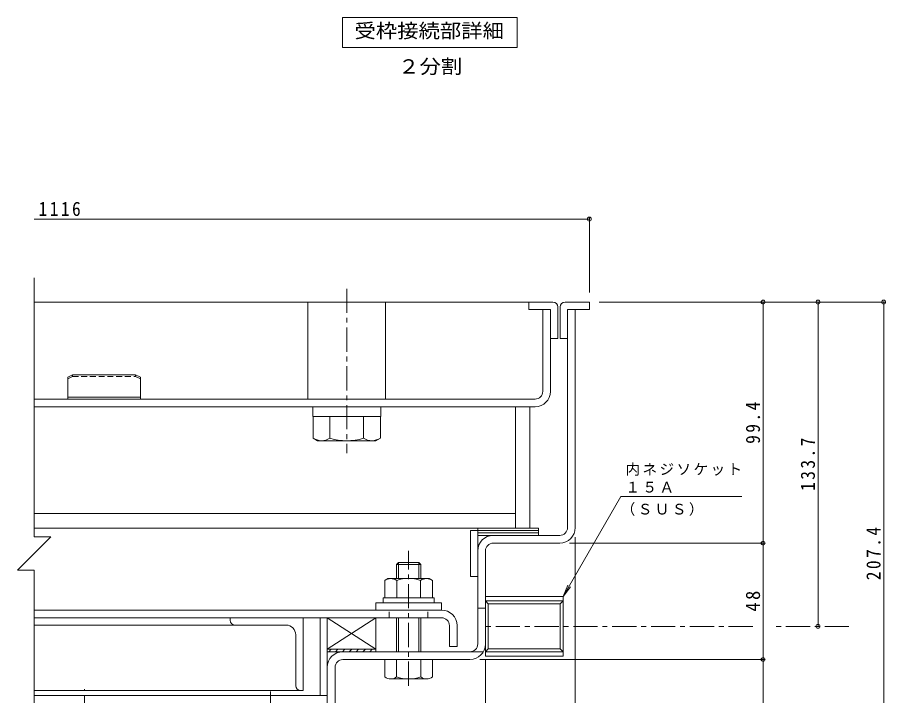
# Model space of a CAD drawing. Units: millimetres at full size, with parts at other scales. Extents: x -751 to 782, y -550 to 532.
# Drawn here: x -24.9 to 333, y -333.8 to -54 of the extents above; entities that cross this region are included whole.
import ezdxf
from ezdxf.enums import TextEntityAlignment as Align

# ---------------------------------------------------------------- set-up
doc = ezdxf.new("R2010")
doc.units = ezdxf.units.MM
doc.header["$LTSCALE"] = 2
doc.header["$PDMODE"] = 32
doc.header["$PDSIZE"] = 1.6
doc.linetypes.add('CHAIN1', pattern=[8, 5, -1, 1, -1])
doc.linetypes.add('DASHED1', pattern=[1.8, 1.2, -0.6])
for name, color, linetype, lineweight in [('D-1', 2, 'Continuous', 9), ('D-2', 3, 'Continuous', 9), ('D-3', 4, 'Continuous', 9), ('D-5', 7, 'Continuous', 9), ('D-6', 6, 'Continuous', 5), ('D-7', 5, 'Continuous', 5), ('D-8', 5, 'Continuous', 5), ('D-9', 134, 'Continuous', 5), ('D-A', 3, 'Continuous', 9), ('D-B', 2, 'Continuous', 9), ('D-C', 5, 'Continuous', 5), ('D-F', 7, 'Continuous', 9), ('E-5', 7, 'Continuous', 9)]:
    doc.layers.add(name, color=color, linetype=linetype, lineweight=lineweight)
doc.styles.add('ＭＳ ゴシック', font='')
doc.styles.get('ＭＳ ゴシック').set_extended_font_data('MS Gothic')

msp = doc.modelspace()

# ---------------------------------------------------------------- linework, layer by layer
at = {"layer": 'D-1'}
for p, q in [((201.878, -264.456), (201.878, -174.456)), ((201.878, -174.456), (205.078, -174.456)), ((205.078, -264.456), (205.078, -174.456)), ((198.678, -267.656), (171.278, -267.656)), ((171.278, -270.856), (198.678, -270.856)), ((164.878, -312.456), (164.878, -274.056)), ((168.078, -274.056), (168.078, -312.456)), ((200.078, -292.879), (168.078, -292.879)), ((168.078, -292.879), (168.078, -317.479)), ((200.078, -292.879), (200.078, -317.479)), ((198.916, -295.864), (169.24, -295.864)), ((169.24, -314.495), (169.24, -295.864)), ((200.078, -294.702), (198.916, -295.864)), ((198.916, -295.864), (198.916, -314.495)), ((168.078, -297.656), (164.878, -297.656)), ((168.078, -315.657), (169.24, -314.495)), ((198.916, -314.495), (169.24, -314.495)), ((200.078, -315.657), (198.916, -314.495)), ((167.22, -315.656), (109.278, -315.656)), ((200.078, -315.657), (168.078, -315.657)), ((200.078, -317.479), (168.078, -317.479)), ((131.378, -318.856), (109.278, -318.856)), ((141.378, -318.856), (161.678, -318.856)), ((102.878, -372.456), (102.878, -322.056)), ((106.078, -322.056), (106.078, -372.456))]:
    msp.add_line(p, q, dxfattribs=at)
msp.add_lwpolyline([(200.078, -294.702), (168.078, -294.702), (169.24, -295.864)], dxfattribs=at)
for centre, radius, start, end in [((198.678, -264.456), 6.4, 270, 0), ((198.678, -264.456), 3.2, 270, 0), ((171.278, -274.056), 6.4, 90, 180), ((171.278, -274.056), 3.2, 90, 180), ((161.678, -312.456), 6.4, 270, 0), ((161.678, -312.456), 3.2, 270, 0), ((109.278, -322.056), 6.4, 90, 180), ((109.278, -322.056), 3.2, 90, 180)]:
    msp.add_arc(centre, radius, start, end, dxfattribs=at)
at = {"layer": 'D-2'}
for p, q in [((191.678, -208.256), (191.678, -174.456)), ((194.878, -174.456), (191.678, -174.456)), ((194.878, -208.256), (194.878, -174.456)), ((188.478, -211.456), (-17.974, -211.456)), ((-17.974, -214.656), (188.478, -214.656))]:
    msp.add_line(p, q, dxfattribs=at)
for radius in [6.4, 3.2]:
    msp.add_arc((188.478, -208.256), radius, 270, 0, dxfattribs=at)
at = {"layer": 'D-3'}
for p, q in [((185.878, -171.456), (-17.974, -171.456)), ((185.878, -171.456), (185.878, -174.456)), ((195.878, -171.456), (185.878, -171.456)), ((200.878, -171.456), (210.878, -171.456)), ((185.878, -174.456), (194.878, -174.456)), ((194.878, -174.456), (194.878, -186.456)), ((197.878, -173.456), (197.878, -186.456)), ((198.878, -173.456), (198.878, -186.456)), ((201.878, -174.456), (201.878, -186.456)), ((194.878, -186.456), (197.878, -186.456)), ((198.878, -186.456), (201.878, -186.456)), ((-4.122, -202.456), (-2.122, -201.456)), ((-4.122, -202.456), (-4.122, -211.456)), ((-2.122, -201.456), (23.878, -201.456)), ((25.878, -202.456), (23.878, -201.456)), ((25.878, -202.456), (25.878, -211.456)), ((25.878, -210.656), (-4.122, -210.656)), ((25.878, -211.456), (-4.122, -211.456))]:
    msp.add_line(p, q, dxfattribs=at)
at = {"layer": 'D-3', "linetype": 'DASHED1'}
for p, q in [((-2.122, -202.148), (-4.122, -203.148)), ((-2.122, -202.148), (-2.122, -201.456)), ((23.878, -202.148), (25.878, -203.148))]:
    msp.add_line(p, q, dxfattribs=at)
at = {"layer": 'D-3'}
msp.add_lwpolyline([(210.878, -171.456), (210.878, -174.456), (201.878, -174.456)], dxfattribs=at)
at = {"layer": 'D-3', "linetype": 'DASHED1'}
msp.add_lwpolyline([(-2.122, -202.148), (23.878, -202.148), (23.878, -201.456)], dxfattribs=at)
at = {"layer": 'D-3'}
for centre, start, end in [((195.878, -173.456), 0, 90), ((200.878, -173.456), 90, 180)]:
    msp.add_arc(centre, 2, start, end, dxfattribs=at)
at = {"layer": 'D-5'}
for p, q in [((223.88, -251.652), (273.748, -251.652)), ((200.078, -292.879), (203.122, -288.913))]:
    msp.add_line(p, q, dxfattribs=at)
msp.add_lwpolyline([(223.88, -251.652), (200.078, -292.879), (201.991, -288.26)], dxfattribs=at)
at = {"layer": 'D-6'}
for p, q in [((164.878, -284.655), (164.878, -264.656)), ((189.878, -264.656), (164.878, -264.656)), ((189.878, -267.656), (189.878, -264.656)), ((189.878, -265.656), (164.878, -265.656)), ((189.878, -266.656), (164.878, -266.656)), ((189.878, -267.656), (164.878, -267.656)), ((161.877, -284.655), (164.878, -284.655)), ((122.878, -301.656), (102.878, -314.656)), ((102.878, -301.656), (102.878, -314.656)), ((122.878, -314.656), (102.878, -314.656))]:
    msp.add_line(p, q, dxfattribs=at)
at = {"layer": 'D-6', "color": 134}
for p, q in [((102.878, -301.656), (102.878, -333.656)), ((99.878, -333.656), (-17.974, -333.656)), ((99.878, -333.656), (102.878, -333.656))]:
    msp.add_line(p, q, dxfattribs=at)
at = {"layer": 'D-6'}
msp.add_lwpolyline([(164.878, -265.656), (161.877, -265.656), (161.877, -284.655)], dxfattribs=at)
at = {"layer": 'D-6', "color": 134}
msp.add_lwpolyline([(102.878, -301.656), (99.878, -301.656), (99.878, -333.656)], dxfattribs=at)
at = {"layer": 'D-6'}
msp.add_lwpolyline([(122.878, -314.656), (122.878, -301.656), (102.878, -301.656)], close=True, dxfattribs=at)
at = {"layer": 'D-7', "linetype": 'CHAIN1'}
for p, q in [((136.378, -329.734), (136.378, -274.004)), ((2.878, -391.554), (2.878, -331.068)), ((79.478, -389.734), (79.478, -332.004))]:
    msp.add_line(p, q, dxfattribs=at)
at = {"layer": 'D-7'}
for p, q in [((132.19, -278.856), (131.378, -279.668)), ((140.566, -278.856), (132.19, -278.856)), ((132.19, -285.456), (132.19, -278.856)), ((140.566, -278.856), (141.378, -279.668)), ((140.566, -285.456), (140.566, -278.856)), ((141.378, -279.668), (131.378, -279.668)), ((131.378, -285.456), (131.378, -279.668)), ((141.378, -279.668), (141.378, -285.456)), ((131.378, -315.656), (131.378, -301.656)), ((132.19, -315.656), (132.19, -301.656)), ((140.566, -315.656), (140.566, -301.656)), ((141.378, -301.656), (141.378, -315.656)), ((126.578, -325.962), (126.578, -318.856)), ((146.178, -318.856), (126.578, -318.856)), ((131.378, -325.962), (131.378, -318.856)), ((141.378, -318.856), (141.378, -325.962)), ((146.178, -325.962), (146.178, -318.856)), ((143.778, -326.857), (128.978, -326.857))]:
    msp.add_line(p, q, dxfattribs=at)
at = {"layer": 'D-7', "color": 2, "lineweight": 9}
for p, q in [((126.563, -286.216), (127.878, -285.456)), ((126.563, -286.216), (126.563, -293.456)), ((144.878, -285.456), (127.878, -285.456)), ((131.471, -286.216), (131.471, -293.456)), ((141.286, -286.216), (141.286, -293.456))]:
    msp.add_line(p, q, dxfattribs=at)
at = {"layer": 'D-7', "color": 134}
for p, q in [((122.878, -295.456), (122.878, -298.456)), ((122.878, -295.456), (149.878, -295.456)), ((149.878, -295.456), (149.878, -298.456)), ((122.878, -298.456), (149.878, -298.456))]:
    msp.add_line(p, q, dxfattribs=at)
at = {"layer": 'D-7', "color": 6}
for p, q in [((125.878, -293.456), (125.878, -295.456)), ((125.878, -295.456), (146.878, -295.456))]:
    msp.add_line(p, q, dxfattribs=at)
at = {"layer": 'D-7', "color": 2, "lineweight": 9}
msp.add_lwpolyline([(144.878, -285.456), (146.193, -286.216), (146.193, -293.456), (126.563, -293.456)], dxfattribs=at)
at = {"layer": 'D-7', "color": 6}
msp.add_lwpolyline([(125.878, -293.456), (146.878, -293.456), (146.878, -295.456)], dxfattribs=at)
at = {"layer": 'D-7', "color": 2, "lineweight": 9}
for centre, radius, start, end in [((129.46, -291.233), 5.793, 94.38438, 120), ((128.864, -290.296), 4.842, 57.42749, 88.18784), ((136.378, -301.697), 16.241, 72.41188, 107.5881), ((143.893, -290.296), 4.842, 91.81215, 122.57249), ((143.297, -291.233), 5.793, 59.99998, 85.6156)]:
    msp.add_arc(centre, radius, start, end, dxfattribs=at)
at = {"layer": 'D-7'}
for centre, radius, start, end in [((128.978, -323.191), 3.666, 229.1022, 310.89809), ((136.378, -312.441), 14.416, 249.70546, 290.29454), ((143.778, -323.191), 3.666, 229.10191, 310.8978)]:
    msp.add_arc(centre, radius, start, end, dxfattribs=at)
at = {"layer": 'D-8'}
for p in [(180.378, -214.656), (186.378, -264.656)]:
    msp.add_line(p, (186.378, -214.656), dxfattribs=at)
msp.add_lwpolyline([(180.378, -214.656), (180.378, -264.656), (186.378, -264.656)], dxfattribs=at)
at = {"layer": 'D-9'}
for p, q in [((180.378, -258.656), (-17.974, -258.656)), ((180.378, -264.656), (-17.974, -264.656))]:
    msp.add_line(p, q, dxfattribs=at)
msp.add_lwpolyline([(180.378, -264.656), (180.378, -214.656), (-17.974, -214.656)], dxfattribs=at)
at = {"layer": 'D-A'}
for p, q in [((149.978, -298.456), (-17.974, -298.456)), ((149.978, -301.656), (-17.974, -301.656)), ((153.178, -304.856), (153.178, -313.456)), ((156.378, -304.856), (156.378, -313.456)), ((153.178, -313.456), (156.378, -313.456))]:
    msp.add_line(p, q, dxfattribs=at)
at = {"layer": 'D-A', "linetype": 'DASHED1'}
for p, q in [((128.378, -301.656), (128.378, -298.456)), ((144.378, -301.656), (144.378, -298.456))]:
    msp.add_line(p, q, dxfattribs=at)
at = {"layer": 'D-A'}
for radius in [6.4, 3.2]:
    msp.add_arc((149.978, -304.856), radius, 0, 90, dxfattribs=at)
at = {"layer": 'D-B', "color": 6, "lineweight": 5}
for p, q in [((62.878, -302.656), (62.878, -301.656)), ((92.878, -301.656), (92.878, -331.656)), ((85.878, -304.656), (-17.974, -304.656)), ((89.878, -308.656), (89.878, -329.656)), ((92.878, -331.657), (-17.974, -331.657))]:
    msp.add_line(p, q, dxfattribs=at)
for centre, radius, start, end in [((64.878, -302.656), 2, 180, 270), ((85.878, -308.656), 4, 0, 90), ((91.878, -329.656), 2, 180, 270)]:
    msp.add_arc(centre, radius, start, end, dxfattribs=at)
at = {"layer": 'D-C', "color": 2, "linetype": 'CHAIN1', "lineweight": 9}
msp.add_line((110.878, -165.92), (110.878, -233.782), dxfattribs=at)
at = {"layer": 'D-C', "color": 2, "lineweight": 9}
for p, q in [((94.878, -171.456), (94.878, -211.456)), ((126.878, -171.456), (94.878, -171.456)), ((126.878, -171.456), (126.878, -211.456)), ((94.878, -211.456), (126.878, -211.456))]:
    msp.add_line(p, q, dxfattribs=at)
at = {"layer": 'D-C', "color": 134}
for p, q in [((96.878, -214.656), (124.878, -214.656)), ((124.878, -214.656), (124.878, -218.656))]:
    msp.add_line(p, q, dxfattribs=at)
at = {"layer": 'D-C'}
for p, q in [((103.95, -227.584), (103.95, -218.656)), ((117.807, -227.584), (117.807, -218.656)), ((124.735, -227.584), (124.735, -218.656)), ((98.878, -228.656), (97.022, -227.584)), ((98.878, -228.656), (122.878, -228.656)), ((122.878, -228.656), (124.735, -227.584))]:
    msp.add_line(p, q, dxfattribs=at)
at = {"layer": 'D-C', "color": 7, "lineweight": 9}
for p, q in [((103.448, -315.656), (104.448, -314.656)), ((106.277, -315.656), (107.277, -314.656)), ((109.105, -315.656), (110.105, -314.656)), ((111.934, -315.656), (112.934, -314.656)), ((114.762, -315.656), (115.762, -314.656)), ((117.59, -315.656), (118.59, -314.656)), ((120.419, -315.656), (121.419, -314.656))]:
    msp.add_line(p, q, dxfattribs=at)
at = {"layer": 'D-C', "color": 134}
msp.add_lwpolyline([(96.878, -214.656), (96.878, -218.656), (124.878, -218.656)], dxfattribs=at)
at = {"layer": 'D-C'}
msp.add_lwpolyline([(124.735, -218.656), (97.022, -218.656), (97.022, -227.584)], dxfattribs=at)
at = {"layer": 'D-C', "color": 7, "lineweight": 9}
msp.add_lwpolyline([(122.878, -314.656), (122.878, -315.656), (102.878, -315.656), (102.878, -314.656)], close=True, dxfattribs=at)
at = {"layer": 'D-C'}
for centre, radius, start, end in [((101.111, -220.501), 8.179, 240, 265.61574), ((100.27, -221.822), 6.837, 271.81354, 302.57069), ((110.878, -205.727), 22.928, 252.41203, 287.58795), ((121.487, -221.822), 6.837, 237.42929, 268.18645), ((120.645, -220.501), 8.179, 274.38425, 299.99998)]:
    msp.add_arc(centre, radius, start, end, dxfattribs=at)
at = {"layer": 'D-F'}
for p, q in [((210.878, -137.209), (-17.974, -137.209)), ((210.878, -136.609), (210.878, -167.456)), ((-17.974, -161.456), (-17.974, -268.274)), ((332.783, -171.456), (214.878, -171.456)), ((282.491, -171.456), (282.491, -270.856)), ((305.117, -305.179), (305.117, -171.456)), ((332.183, -171.456), (332.183, -378.856)), ((-11.092, -268.274), (-24.855, -282.037)), ((-17.974, -268.274), (-11.092, -268.274)), ((283.091, -270.856), (202.678, -270.856)), ((205.078, -425.35), (205.078, -268.456)), ((282.491, -318.856), (282.491, -270.856)), ((-17.974, -282.037), (-24.855, -282.037)), ((-17.974, -282.037), (-17.974, -388.856)), ((283.091, -318.856), (165.678, -318.856)), ((168.078, -425.35), (168.078, -319.116)), ((282.491, -378.856), (282.491, -318.856))]:
    msp.add_line(p, q, dxfattribs=at)
at = {"layer": 'D-F', "linetype": 'CHAIN1'}
for p, q in [((278.285, -305.179), (166.605, -305.179)), ((317.861, -305.179), (286.907, -305.179))]:
    msp.add_line(p, q, dxfattribs=at)
at = {"layer": 'D-F'}
for p in [(210.878, -137.209), (282.491, -171.456), (305.117, -171.456), (332.183, -171.456), (282.491, -270.856), (305.117, -305.179), (282.491, -318.856)]:
    msp.add_point(p, dxfattribs=at)
at = {"layer": 'E-5'}
for p, q in [((109.085, -66.451), (109.085, -54.023)), ((109.085, -54.023), (181.085, -54.023)), ((181.085, -54.023), (181.085, -66.451)), ((181.085, -66.451), (109.085, -66.451))]:
    msp.add_line(p, q, dxfattribs=at)

# ---------------------------------------------------------------- texts
at = {"layer": 'D-5', "char_height": 4.399, "attachment_point": 7, "style": 'ＭＳ ゴシック'}
for s, insert in [('\\T1.17;内ネジソケット', (225.748, -243.084)), ('\\T1.17;１５Ａ', (225.748, -250.051)), ('\\T1.17;（ＳＵＳ）', (223.816, -259.621))]:
    msp.add_mtext(s, dxfattribs=dict(at, insert=insert))
at = {"layer": 'D-F', "color": 2, "insert": (-16.122, -136.009), "char_height": 5.865, "attachment_point": 7, "style": 'ＭＳ ゴシック'}
msp.add_mtext('\\T1.28;\\W0.9;1116', dxfattribs=at)
at = {"layer": 'D-F', "color": 2, "char_height": 5.865, "attachment_point": 7, "rotation": 90, "style": 'ＭＳ ゴシック'}
for s, insert in [('\\T1.28;\\W0.9;99.4', (281.291, -229.906)), ('\\T1.28;\\W0.9;133.7', (303.917, -249.317)), ('\\T1.28;\\W0.9;207.4', (330.983, -286.156)), ('\\T1.27;\\W0.95;48', (281.291, -299.106))]:
    msp.add_mtext(s, dxfattribs=dict(at, insert=insert))
at = {"layer": 'E-5', "color": 2, "style": 'ＭＳ ゴシック', "width": 1.1}
for s, p in [('受枠接続部詳細', (114.085, -64.237)), ('２分割', (132.085, -78.944))]:
    msp.add_text(s, height=5.865, dxfattribs=at).set_placement(p, align=Align.BOTTOM_LEFT)

doc.saveas('drawing.dxf')
